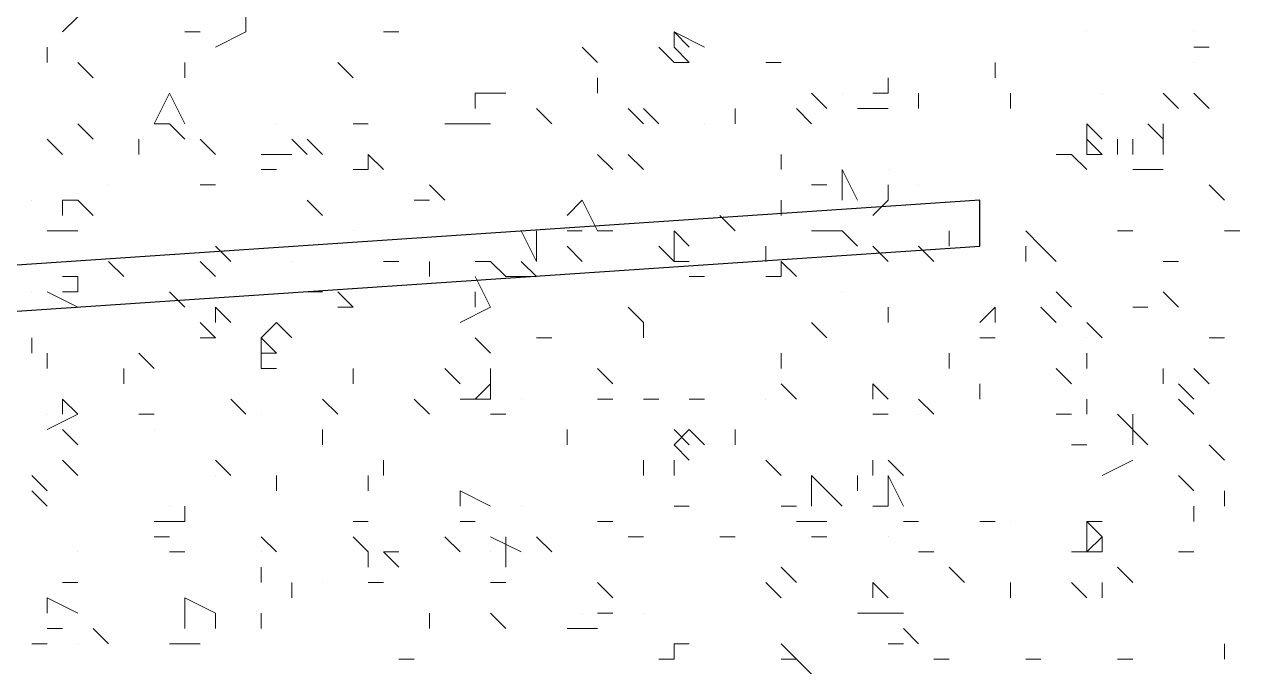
# Model space of a CAD drawing. Header units: millimetres. Extents: x 2928 to 3112, y 1220 to 1280.
# Drawn here: x 3000.7805 to 3001.0455, y 1263.9089 to 1264.0489 of the extents above; entities that cross this region are included whole.
import ezdxf

# ---------------------------------------------------------------- set-up
doc = ezdxf.new("R2010")
doc.units = ezdxf.units.MM

msp = doc.modelspace()

# ---------------------------------------------------------------- linework, layer by layer
at = {"color": 92, "linetype": 'Continuous', "lineweight": 5, "true_color": 0x00b800}
for points in [[(3000.82883, 1264.05395), (3000.82883, 1264.04728), (3000.82883, 1264.04728)], [(3000.78883, 1264.04728), (3000.79217, 1264.05061), (3000.79217, 1264.05061)], [(3000.81883, 1264.04728), (3000.8155, 1264.04728), (3000.8155, 1264.04728)], [(3000.82217, 1264.04395), (3000.82883, 1264.04728), (3000.82883, 1264.04728)], [(3000.86217, 1264.04728), (3000.85883, 1264.04728), (3000.85883, 1264.04728)], [(3000.92217, 1264.04728), (3000.92884, 1264.04395), (3000.92884, 1264.04395)], [(3000.92217, 1264.04728), (3000.92217, 1264.04395), (3000.92217, 1264.04395)], [(3000.92217, 1264.04728), (3000.9255, 1264.04395), (3000.9255, 1264.04395)], [(3000.92217, 1264.04728), (3000.92217, 1264.04395), (3000.92217, 1264.04395)], [(3000.7855, 1264.04061), (3000.7855, 1264.04395), (3000.7855, 1264.04395)], [(3000.9055, 1264.04061), (3000.90217, 1264.04395), (3000.90217, 1264.04395)], [(3000.91884, 1264.04395), (3000.92217, 1264.04061), (3000.92217, 1264.04061)], [(3000.9255, 1264.04061), (3000.92217, 1264.04395), (3000.92217, 1264.04395)], [(3001.03884, 1264.04395), (3001.0355, 1264.04395), (3001.0355, 1264.04395)], [(3000.7955, 1264.03728), (3000.79217, 1264.04061), (3000.79217, 1264.04061)], [(3000.8155, 1264.03728), (3000.8155, 1264.04061), (3000.8155, 1264.04061)], [(3000.85217, 1264.03728), (3000.84883, 1264.04061), (3000.84883, 1264.04061)], [(3000.92217, 1264.04061), (3000.9255, 1264.04061), (3000.9255, 1264.04061)], [(3000.9455, 1264.04061), (3000.94217, 1264.04061), (3000.94217, 1264.04061)], [(3000.99217, 1264.03728), (3000.99217, 1264.04061), (3000.99217, 1264.04061)], [(3000.9055, 1264.03395), (3000.9055, 1264.03728), (3000.9055, 1264.03728)], [(3000.96884, 1264.03728), (3000.96884, 1264.03395), (3000.96884, 1264.03395)], [(3000.81217, 1264.03395), (3000.80883, 1264.02728), (3000.80883, 1264.02728)], [(3000.81217, 1264.03395), (3000.8155, 1264.02728), (3000.8155, 1264.02728)], [(3000.87883, 1264.03395), (3000.88217, 1264.03395), (3000.88217, 1264.03395)], [(3000.87883, 1264.03395), (3000.87883, 1264.03061), (3000.87883, 1264.03061)], [(3000.8855, 1264.03395), (3000.88217, 1264.03395), (3000.88217, 1264.03395)], [(3000.9555, 1264.03061), (3000.95217, 1264.03395), (3000.95217, 1264.03395)], [(3000.96884, 1264.03395), (3000.9655, 1264.03395), (3000.9655, 1264.03395)], [(3000.9755, 1264.03061), (3000.9755, 1264.03395), (3000.9755, 1264.03395)], [(3000.9755, 1264.03061), (3000.9755, 1264.03395), (3000.9755, 1264.03395)], [(3000.9955, 1264.03061), (3000.9955, 1264.03395), (3000.9955, 1264.03395)], [(3001.03217, 1264.03061), (3001.02884, 1264.03395), (3001.02884, 1264.03395)], [(3001.03884, 1264.03061), (3001.0355, 1264.03395), (3001.0355, 1264.03395)], [(3000.8955, 1264.02728), (3000.89217, 1264.03061), (3000.89217, 1264.03061)], [(3000.9155, 1264.02728), (3000.91217, 1264.03061), (3000.91217, 1264.03061)], [(3000.91884, 1264.02728), (3000.9155, 1264.03061), (3000.9155, 1264.03061)], [(3000.9355, 1264.02728), (3000.9355, 1264.03061), (3000.9355, 1264.03061)], [(3000.95217, 1264.02728), (3000.94884, 1264.03061), (3000.94884, 1264.03061)], [(3000.96217, 1264.03061), (3000.96884, 1264.03061), (3000.96884, 1264.03061)], [(3000.7955, 1264.02395), (3000.79217, 1264.02728), (3000.79217, 1264.02728)], [(3000.80883, 1264.02728), (3000.81217, 1264.02728), (3000.81217, 1264.02728)], [(3000.8155, 1264.02395), (3000.81217, 1264.02728), (3000.81217, 1264.02728)], [(3000.8555, 1264.02728), (3000.85217, 1264.02728), (3000.85217, 1264.02728)], [(3000.8755, 1264.02728), (3000.87217, 1264.02728), (3000.87217, 1264.02728)], [(3000.8755, 1264.02728), (3000.88217, 1264.02728), (3000.88217, 1264.02728)], [(3001.01217, 1264.02728), (3001.0155, 1264.02395), (3001.0155, 1264.02395)], [(3001.01217, 1264.02728), (3001.01217, 1264.02061), (3001.01217, 1264.02061)], [(3001.0255, 1264.02728), (3001.02884, 1264.02395), (3001.02884, 1264.02395)], [(3001.02884, 1264.02728), (3001.02884, 1264.02061), (3001.02884, 1264.02061)], [(3000.78883, 1264.02061), (3000.7855, 1264.02395), (3000.7855, 1264.02395)], [(3000.8055, 1264.02061), (3000.8055, 1264.02395), (3000.8055, 1264.02395)], [(3000.82217, 1264.02061), (3000.81883, 1264.02395), (3000.81883, 1264.02395)], [(3000.84217, 1264.02061), (3000.83883, 1264.02395), (3000.83883, 1264.02395)], [(3000.84217, 1264.02061), (3000.83883, 1264.02395), (3000.83883, 1264.02395)], [(3000.8455, 1264.02061), (3000.84217, 1264.02395), (3000.84217, 1264.02395)], [(3001.01217, 1264.02395), (3001.0155, 1264.02061), (3001.0155, 1264.02061)], [(3001.01217, 1264.02395), (3001.01217, 1264.02061), (3001.01217, 1264.02061)], [(3001.01884, 1264.02061), (3001.01884, 1264.02395), (3001.01884, 1264.02395)], [(3001.02217, 1264.02061), (3001.02217, 1264.02395), (3001.02217, 1264.02395)], [(3000.83217, 1264.02061), (3000.83883, 1264.02061), (3000.83883, 1264.02061)], [(3000.8555, 1264.02061), (3000.85883, 1264.01728), (3000.85883, 1264.01728)], [(3000.8555, 1264.02061), (3000.8555, 1264.01728), (3000.8555, 1264.01728)], [(3000.90884, 1264.01728), (3000.9055, 1264.02061), (3000.9055, 1264.02061)], [(3000.9155, 1264.01728), (3000.91217, 1264.02061), (3000.91217, 1264.02061)], [(3000.9455, 1264.01728), (3000.9455, 1264.02061), (3000.9455, 1264.02061)], [(3001.00884, 1264.02061), (3001.0055, 1264.02061), (3001.0055, 1264.02061)], [(3001.00884, 1264.02061), (3001.01217, 1264.01728), (3001.01217, 1264.01728)], [(3001.01217, 1264.02061), (3001.0155, 1264.02061), (3001.0155, 1264.02061)], [(3000.83217, 1264.01728), (3000.8355, 1264.01728), (3000.8355, 1264.01728)], [(3000.85217, 1264.01728), (3000.8555, 1264.01728), (3000.8555, 1264.01728)], [(3000.95884, 1264.01728), (3000.96217, 1264.01061), (3000.96217, 1264.01061)], [(3000.95884, 1264.01728), (3000.95884, 1264.01061), (3000.95884, 1264.01061)], [(3001.02217, 1264.01728), (3001.02884, 1264.01728), (3001.02884, 1264.01728)], [(3000.82217, 1264.01395), (3000.81883, 1264.01395), (3000.81883, 1264.01395)], [(3000.87217, 1264.01061), (3000.86883, 1264.01395), (3000.86883, 1264.01395)], [(3000.9555, 1264.01395), (3000.95217, 1264.01395), (3000.95217, 1264.01395)], [(3000.96884, 1264.01395), (3000.96884, 1264.01061), (3000.96884, 1264.01061)], [(3000.96884, 1264.01395), (3000.96884, 1264.01061), (3000.96884, 1264.01061)], [(3001.04217, 1264.01061), (3001.03884, 1264.01395), (3001.03884, 1264.01395)], [(3000.78883, 1264.01061), (3000.79217, 1264.01061), (3000.79217, 1264.01061)], [(3000.78883, 1264.01061), (3000.78883, 1264.00728), (3000.78883, 1264.00728)], [(3000.7955, 1264.00728), (3000.79217, 1264.01061), (3000.79217, 1264.01061)], [(3000.8455, 1264.00728), (3000.84217, 1264.01061), (3000.84217, 1264.01061)], [(3000.86883, 1264.01061), (3000.8655, 1264.01061), (3000.8655, 1264.01061)], [(3000.90217, 1264.01061), (3000.89884, 1264.00728), (3000.89884, 1264.00728)], [(3000.90217, 1264.01061), (3000.9055, 1264.00395), (3000.9055, 1264.00395)], [(3000.9455, 1264.00728), (3000.9455, 1264.01061), (3000.9455, 1264.01061)], [(3000.9655, 1264.00728), (3000.96884, 1264.01061), (3000.96884, 1264.01061)], [(3000.9355, 1264.00395), (3000.93217, 1264.00728), (3000.93217, 1264.00728)], [(3000.7855, 1264.00395), (3000.79217, 1264.00395), (3000.79217, 1264.00395)], [(3000.88883, 1264.00395), (3000.89217, 1263.99728), (3000.89217, 1263.99728)], [(3000.89217, 1264.00395), (3000.89217, 1263.99728), (3000.89217, 1263.99728)], [(3000.89884, 1264.00395), (3000.90217, 1264.00395), (3000.90217, 1264.00395)], [(3000.90884, 1264.00395), (3000.9055, 1264.00395), (3000.9055, 1264.00395)], [(3000.92217, 1264.00395), (3000.9255, 1264.00061), (3000.9255, 1264.00061)], [(3000.92217, 1264.00395), (3000.92217, 1263.99728), (3000.92217, 1263.99728)], [(3000.95217, 1264.00395), (3000.95884, 1264.00395), (3000.95884, 1264.00395)], [(3000.96217, 1264.00061), (3000.95884, 1264.00395), (3000.95884, 1264.00395)], [(3000.98217, 1264.00061), (3000.98217, 1264.00395), (3000.98217, 1264.00395)], [(3001.00217, 1264.00061), (3000.99884, 1264.00395), (3000.99884, 1264.00395)], [(3001.02217, 1264.00395), (3001.01884, 1264.00395), (3001.01884, 1264.00395)], [(3001.0455, 1264.00395), (3001.04217, 1264.00395), (3001.04217, 1264.00395)], [(3000.8255, 1263.99728), (3000.82217, 1264.00061), (3000.82217, 1264.00061)], [(3000.90217, 1263.99728), (3000.89884, 1264.00061), (3000.89884, 1264.00061)], [(3000.92217, 1263.99728), (3000.91884, 1264.00061), (3000.91884, 1264.00061)], [(3000.94217, 1263.99728), (3000.94217, 1264.00061), (3000.94217, 1264.00061)], [(3000.96884, 1263.99728), (3000.9655, 1264.00061), (3000.9655, 1264.00061)], [(3000.97884, 1263.99728), (3000.9755, 1264.00061), (3000.9755, 1264.00061)], [(3000.97884, 1263.99728), (3000.9755, 1264.00061), (3000.9755, 1264.00061)], [(3000.99884, 1263.99728), (3000.99884, 1264.00061), (3000.99884, 1264.00061)], [(3001.0055, 1263.99728), (3001.00217, 1264.00061), (3001.00217, 1264.00061)], [(3000.80217, 1263.99395), (3000.79883, 1263.99728), (3000.79883, 1263.99728)], [(3000.82217, 1263.99395), (3000.81883, 1263.99728), (3000.81883, 1263.99728)], [(3000.86217, 1263.99728), (3000.85883, 1263.99728), (3000.85883, 1263.99728)], [(3000.86883, 1263.99395), (3000.86883, 1263.99728), (3000.86883, 1263.99728)], [(3000.88217, 1263.99728), (3000.87883, 1263.99728), (3000.87883, 1263.99728)], [(3000.8855, 1263.99395), (3000.88217, 1263.99728), (3000.88217, 1263.99728)], [(3000.89217, 1263.99395), (3000.88883, 1263.99728), (3000.88883, 1263.99728)], [(3000.92217, 1263.99728), (3000.9255, 1263.99728), (3000.9255, 1263.99728)], [(3000.9455, 1263.99728), (3000.94884, 1263.99395), (3000.94884, 1263.99395)], [(3000.9455, 1263.99728), (3000.9455, 1263.99395), (3000.9455, 1263.99395)], [(3001.03217, 1263.99728), (3001.02884, 1263.99728), (3001.02884, 1263.99728)], [(3000.79217, 1263.99395), (3000.78883, 1263.99395), (3000.78883, 1263.99395)], [(3000.79217, 1263.99395), (3000.79217, 1263.99061), (3000.79217, 1263.99061)], [(3000.87883, 1263.99395), (3000.88217, 1263.98728), (3000.88217, 1263.98728)], [(3000.8855, 1263.99395), (3000.89217, 1263.99395), (3000.89217, 1263.99395)], [(3000.89217, 1263.99395), (3000.88883, 1263.99395), (3000.88883, 1263.99395)], [(3000.92884, 1263.99395), (3000.9255, 1263.99395), (3000.9255, 1263.99395)], [(3000.94217, 1263.99395), (3000.9455, 1263.99395), (3000.9455, 1263.99395)], [(3000.7855, 1263.99061), (3000.79217, 1263.98728), (3000.79217, 1263.98728)], [(3000.79217, 1263.99061), (3000.78883, 1263.99061), (3000.78883, 1263.99061)], [(3000.8155, 1263.98728), (3000.81217, 1263.99061), (3000.81217, 1263.99061)], [(3000.8455, 1263.99061), (3000.84217, 1263.99061), (3000.84217, 1263.99061)], [(3000.85217, 1263.98728), (3000.84883, 1263.99061), (3000.84883, 1263.99061)], [(3000.87883, 1263.99061), (3000.87883, 1263.98728), (3000.87883, 1263.98728)], [(3001.00884, 1263.98728), (3001.0055, 1263.99061), (3001.0055, 1263.99061)], [(3001.03217, 1263.98728), (3001.02884, 1263.99061), (3001.02884, 1263.99061)], [(3000.82217, 1263.98728), (3000.8255, 1263.98395), (3000.8255, 1263.98395)], [(3000.82217, 1263.98728), (3000.82217, 1263.98395), (3000.82217, 1263.98395)], [(3000.85217, 1263.98728), (3000.84883, 1263.98728), (3000.84883, 1263.98728)], [(3000.8755, 1263.98395), (3000.88217, 1263.98728), (3000.88217, 1263.98728)], [(3000.9155, 1263.98395), (3000.91217, 1263.98728), (3000.91217, 1263.98728)], [(3000.96884, 1263.98395), (3000.96884, 1263.98728), (3000.96884, 1263.98728)], [(3000.99217, 1263.98728), (3000.98884, 1263.98395), (3000.98884, 1263.98395)], [(3000.99217, 1263.98728), (3000.99217, 1263.98395), (3000.99217, 1263.98395)], [(3001.0055, 1263.98395), (3001.00217, 1263.98728), (3001.00217, 1263.98728)], [(3001.0255, 1263.98728), (3001.02217, 1263.98728), (3001.02217, 1263.98728)], [(3000.82217, 1263.98061), (3000.81883, 1263.98395), (3000.81883, 1263.98395)], [(3000.8355, 1263.98395), (3000.83217, 1263.98061), (3000.83217, 1263.98061)], [(3000.8355, 1263.98395), (3000.83883, 1263.98061), (3000.83883, 1263.98061)], [(3000.9155, 1263.98061), (3000.9155, 1263.98395), (3000.9155, 1263.98395)], [(3000.9555, 1263.98061), (3000.95217, 1263.98395), (3000.95217, 1263.98395)], [(3001.01217, 1263.98395), (3001.0155, 1263.98061), (3001.0155, 1263.98061)], [(3000.78217, 1263.97728), (3000.78217, 1263.98061), (3000.78217, 1263.98061)], [(3000.81883, 1263.98061), (3000.82217, 1263.98061), (3000.82217, 1263.98061)], [(3000.83217, 1263.98061), (3000.8355, 1263.97728), (3000.8355, 1263.97728)], [(3000.83217, 1263.98061), (3000.83217, 1263.97395), (3000.83217, 1263.97395)], [(3000.88217, 1263.97728), (3000.87883, 1263.98061), (3000.87883, 1263.98061)], [(3000.8955, 1263.98061), (3000.89217, 1263.98061), (3000.89217, 1263.98061)], [(3000.98884, 1263.98061), (3000.99217, 1263.98061), (3000.99217, 1263.98061)], [(3001.04217, 1263.98061), (3001.03884, 1263.98061), (3001.03884, 1263.98061)], [(3000.7855, 1263.97395), (3000.7855, 1263.97728), (3000.7855, 1263.97728)], [(3000.80883, 1263.97395), (3000.8055, 1263.97728), (3000.8055, 1263.97728)], [(3000.83217, 1263.97728), (3000.8355, 1263.97728), (3000.8355, 1263.97728)], [(3000.9455, 1263.97395), (3000.9455, 1263.97728), (3000.9455, 1263.97728)], [(3000.98217, 1263.97395), (3000.98217, 1263.97728), (3000.98217, 1263.97728)], [(3001.01217, 1263.97395), (3001.01217, 1263.97728), (3001.01217, 1263.97728)], [(3000.80217, 1263.97061), (3000.80217, 1263.97395), (3000.80217, 1263.97395)], [(3000.83217, 1263.97395), (3000.8355, 1263.97395), (3000.8355, 1263.97395)], [(3000.85217, 1263.97061), (3000.85217, 1263.97395), (3000.85217, 1263.97395)], [(3000.8755, 1263.97061), (3000.87217, 1263.97395), (3000.87217, 1263.97395)], [(3000.88217, 1263.97395), (3000.88217, 1263.96728), (3000.88217, 1263.96728)], [(3000.90884, 1263.97061), (3000.9055, 1263.97395), (3000.9055, 1263.97395)], [(3001.00884, 1263.97061), (3001.0055, 1263.97395), (3001.0055, 1263.97395)], [(3001.02884, 1263.97061), (3001.02884, 1263.97395), (3001.02884, 1263.97395)], [(3001.02884, 1263.97061), (3001.02884, 1263.97395), (3001.02884, 1263.97395)], [(3001.0355, 1263.97395), (3001.03884, 1263.97061), (3001.03884, 1263.97061)], [(3000.88217, 1263.97061), (3000.87883, 1263.96728), (3000.87883, 1263.96728)], [(3000.94884, 1263.96728), (3000.9455, 1263.97061), (3000.9455, 1263.97061)], [(3000.9655, 1263.97061), (3000.96884, 1263.96728), (3000.96884, 1263.96728)], [(3000.9655, 1263.97061), (3000.9655, 1263.96728), (3000.9655, 1263.96728)], [(3000.96884, 1263.96728), (3000.9655, 1263.97061), (3000.9655, 1263.97061)], [(3000.98884, 1263.96728), (3000.98884, 1263.97061), (3000.98884, 1263.97061)], [(3001.03217, 1263.97061), (3001.0355, 1263.96728), (3001.0355, 1263.96728)], [(3000.78883, 1263.96728), (3000.79217, 1263.96395), (3000.79217, 1263.96395)], [(3000.78883, 1263.96728), (3000.78883, 1263.96395), (3000.78883, 1263.96395)], [(3000.82883, 1263.96395), (3000.8255, 1263.96728), (3000.8255, 1263.96728)], [(3000.84883, 1263.96395), (3000.8455, 1263.96728), (3000.8455, 1263.96728)], [(3000.86883, 1263.96395), (3000.8655, 1263.96728), (3000.8655, 1263.96728)], [(3000.8755, 1263.96728), (3000.88217, 1263.96728), (3000.88217, 1263.96728)], [(3000.90884, 1263.96728), (3000.9055, 1263.96728), (3000.9055, 1263.96728)], [(3000.91884, 1263.96728), (3000.9155, 1263.96728), (3000.9155, 1263.96728)], [(3000.92884, 1263.96728), (3000.9255, 1263.96728), (3000.9255, 1263.96728)], [(3000.97884, 1263.96395), (3000.9755, 1263.96728), (3000.9755, 1263.96728)], [(3001.01217, 1263.96395), (3001.01217, 1263.96728), (3001.01217, 1263.96728)], [(3001.0355, 1263.96395), (3001.03217, 1263.96728), (3001.03217, 1263.96728)], [(3000.7855, 1263.96061), (3000.79217, 1263.96395), (3000.79217, 1263.96395)], [(3000.80883, 1263.96395), (3000.8055, 1263.96395), (3000.8055, 1263.96395)], [(3000.8855, 1263.96395), (3000.88217, 1263.96395), (3000.88217, 1263.96395)], [(3000.9655, 1263.96395), (3000.96884, 1263.96395), (3000.96884, 1263.96395)], [(3001.00884, 1263.96395), (3001.0055, 1263.96395), (3001.0055, 1263.96395)], [(3001.01884, 1263.96395), (3001.0255, 1263.95728), (3001.0255, 1263.95728)], [(3001.02217, 1263.96395), (3001.02217, 1263.95728), (3001.02217, 1263.95728)], [(3000.79217, 1263.95728), (3000.78883, 1263.96061), (3000.78883, 1263.96061)], [(3000.8455, 1263.95728), (3000.8455, 1263.96061), (3000.8455, 1263.96061)], [(3000.89884, 1263.95728), (3000.89884, 1263.96061), (3000.89884, 1263.96061)], [(3000.89884, 1263.95728), (3000.89884, 1263.96061), (3000.89884, 1263.96061)], [(3000.92217, 1263.96061), (3000.9255, 1263.95728), (3000.9255, 1263.95728)], [(3000.9255, 1263.96061), (3000.92217, 1263.95728), (3000.92217, 1263.95728)], [(3000.9255, 1263.96061), (3000.92884, 1263.95728), (3000.92884, 1263.95728)], [(3000.9355, 1263.95728), (3000.9355, 1263.96061), (3000.9355, 1263.96061)], [(3000.92217, 1263.95728), (3000.9255, 1263.95395), (3000.9255, 1263.95395)], [(3001.01217, 1263.95728), (3001.00884, 1263.95728), (3001.00884, 1263.95728)], [(3001.04217, 1263.95395), (3001.03884, 1263.95728), (3001.03884, 1263.95728)], [(3000.79217, 1263.95061), (3000.78883, 1263.95395), (3000.78883, 1263.95395)], [(3000.8255, 1263.95061), (3000.82217, 1263.95395), (3000.82217, 1263.95395)], [(3000.85883, 1263.95061), (3000.85883, 1263.95395), (3000.85883, 1263.95395)], [(3000.9155, 1263.95061), (3000.9155, 1263.95395), (3000.9155, 1263.95395)], [(3000.92217, 1263.95061), (3000.92217, 1263.95395), (3000.92217, 1263.95395)], [(3000.9455, 1263.95061), (3000.94217, 1263.95395), (3000.94217, 1263.95395)], [(3000.9655, 1263.95061), (3000.9655, 1263.95395), (3000.9655, 1263.95395)], [(3000.97217, 1263.95061), (3000.96884, 1263.95395), (3000.96884, 1263.95395)], [(3001.0155, 1263.95061), (3001.02217, 1263.95395), (3001.02217, 1263.95395)], [(3000.7855, 1263.94728), (3000.78217, 1263.95061), (3000.78217, 1263.95061)], [(3000.8355, 1263.94728), (3000.8355, 1263.95061), (3000.8355, 1263.95061)], [(3000.8555, 1263.94728), (3000.8555, 1263.95061), (3000.8555, 1263.95061)], [(3000.95217, 1263.95061), (3000.95884, 1263.94395), (3000.95884, 1263.94395)], [(3000.95217, 1263.95061), (3000.95217, 1263.94395), (3000.95217, 1263.94395)], [(3000.96217, 1263.94728), (3000.96217, 1263.95061), (3000.96217, 1263.95061)], [(3000.96884, 1263.95061), (3000.97217, 1263.94395), (3000.97217, 1263.94395)], [(3000.96884, 1263.95061), (3000.96884, 1263.94395), (3000.96884, 1263.94395)], [(3001.0355, 1263.94728), (3001.03217, 1263.95061), (3001.03217, 1263.95061)], [(3000.7855, 1263.94395), (3000.78217, 1263.94728), (3000.78217, 1263.94728)], [(3000.8755, 1263.94728), (3000.88217, 1263.94395), (3000.88217, 1263.94395)], [(3000.8755, 1263.94728), (3000.8755, 1263.94395), (3000.8755, 1263.94395)], [(3001.04217, 1263.94395), (3001.04217, 1263.94728), (3001.04217, 1263.94728)], [(3000.8155, 1263.94395), (3000.8155, 1263.94061), (3000.8155, 1263.94061)], [(3000.9255, 1263.94395), (3000.92217, 1263.94395), (3000.92217, 1263.94395)], [(3000.94884, 1263.94395), (3000.9455, 1263.94395), (3000.9455, 1263.94395)], [(3000.9655, 1263.94395), (3000.96884, 1263.94395), (3000.96884, 1263.94395)], [(3001.0355, 1263.94061), (3001.0355, 1263.94395), (3001.0355, 1263.94395)], [(3000.80883, 1263.94061), (3000.8155, 1263.94061), (3000.8155, 1263.94061)], [(3000.8155, 1263.94061), (3000.81217, 1263.94061), (3000.81217, 1263.94061)], [(3000.8555, 1263.94061), (3000.85217, 1263.94061), (3000.85217, 1263.94061)], [(3000.8755, 1263.94061), (3000.87883, 1263.94061), (3000.87883, 1263.94061)], [(3000.90884, 1263.94061), (3000.9055, 1263.94061), (3000.9055, 1263.94061)], [(3000.94884, 1263.94061), (3000.9555, 1263.94061), (3000.9555, 1263.94061)], [(3000.9755, 1263.94061), (3000.97217, 1263.94061), (3000.97217, 1263.94061)], [(3000.99217, 1263.94061), (3000.98884, 1263.94061), (3000.98884, 1263.94061)], [(3001.01217, 1263.94061), (3001.0155, 1263.93728), (3001.0155, 1263.93728)], [(3001.01217, 1263.94061), (3001.01217, 1263.93395), (3001.01217, 1263.93395)], [(3001.0155, 1263.94061), (3001.01217, 1263.94061), (3001.01217, 1263.94061)], [(3000.81217, 1263.93728), (3000.80883, 1263.93728), (3000.80883, 1263.93728)], [(3000.83217, 1263.93728), (3000.8355, 1263.93395), (3000.8355, 1263.93395)], [(3000.8555, 1263.93395), (3000.85217, 1263.93728), (3000.85217, 1263.93728)], [(3000.8755, 1263.93395), (3000.87217, 1263.93728), (3000.87217, 1263.93728)], [(3000.88217, 1263.93728), (3000.88883, 1263.93395), (3000.88883, 1263.93395)], [(3000.8855, 1263.93728), (3000.8855, 1263.93395), (3000.8855, 1263.93395)], [(3000.8955, 1263.93395), (3000.89217, 1263.93728), (3000.89217, 1263.93728)], [(3000.9155, 1263.93728), (3000.91217, 1263.93728), (3000.91217, 1263.93728)], [(3000.9355, 1263.93728), (3000.93217, 1263.93728), (3000.93217, 1263.93728)], [(3000.9555, 1263.93728), (3000.95217, 1263.93728), (3000.95217, 1263.93728)], [(3001.0155, 1263.93728), (3001.01217, 1263.93395), (3001.01217, 1263.93395)], [(3001.0155, 1263.93728), (3001.0155, 1263.93395), (3001.0155, 1263.93395)], [(3000.8155, 1263.93395), (3000.81217, 1263.93395), (3000.81217, 1263.93395)], [(3000.8555, 1263.93395), (3000.8555, 1263.93061), (3000.8555, 1263.93061)], [(3000.85883, 1263.93395), (3000.86217, 1263.93061), (3000.86217, 1263.93061)], [(3000.86217, 1263.93395), (3000.85883, 1263.93395), (3000.85883, 1263.93395)], [(3000.8855, 1263.93061), (3000.8855, 1263.93395), (3000.8855, 1263.93395)], [(3000.97884, 1263.93395), (3000.9755, 1263.93395), (3000.9755, 1263.93395)], [(3001.00884, 1263.93395), (3001.01217, 1263.93395), (3001.01217, 1263.93395)], [(3001.01217, 1263.93395), (3001.0155, 1263.93395), (3001.0155, 1263.93395)], [(3001.0355, 1263.93395), (3001.03217, 1263.93395), (3001.03217, 1263.93395)], [(3000.83217, 1263.92728), (3000.83217, 1263.93061), (3000.83217, 1263.93061)], [(3000.94884, 1263.92728), (3000.9455, 1263.93061), (3000.9455, 1263.93061)], [(3000.9855, 1263.92728), (3000.98217, 1263.93061), (3000.98217, 1263.93061)], [(3001.02217, 1263.92728), (3001.01884, 1263.93061), (3001.01884, 1263.93061)], [(3000.79217, 1263.92728), (3000.78883, 1263.92728), (3000.78883, 1263.92728)], [(3000.83883, 1263.92394), (3000.83883, 1263.92728), (3000.83883, 1263.92728)], [(3000.8555, 1263.92728), (3000.85883, 1263.92728), (3000.85883, 1263.92728)], [(3000.88217, 1263.92728), (3000.8855, 1263.92728), (3000.8855, 1263.92728)], [(3000.90884, 1263.92394), (3000.9055, 1263.92728), (3000.9055, 1263.92728)], [(3000.9455, 1263.92394), (3000.94217, 1263.92728), (3000.94217, 1263.92728)], [(3000.9655, 1263.92728), (3000.96884, 1263.92394), (3000.96884, 1263.92394)], [(3000.9655, 1263.92728), (3000.9655, 1263.92394), (3000.9655, 1263.92394)], [(3000.9955, 1263.92394), (3000.9955, 1263.92728), (3000.9955, 1263.92728)], [(3001.01217, 1263.92394), (3001.00884, 1263.92728), (3001.00884, 1263.92728)], [(3001.0155, 1263.92394), (3001.0155, 1263.92728), (3001.0155, 1263.92728)], [(3000.7855, 1263.92394), (3000.79217, 1263.92061), (3000.79217, 1263.92061)], [(3000.7855, 1263.92394), (3000.7855, 1263.92061), (3000.7855, 1263.92061)], [(3000.8155, 1263.92394), (3000.82217, 1263.92061), (3000.82217, 1263.92061)], [(3000.8155, 1263.92394), (3000.8155, 1263.91728), (3000.8155, 1263.91728)], [(3000.82217, 1263.91728), (3000.82217, 1263.92061), (3000.82217, 1263.92061)], [(3000.83217, 1263.91728), (3000.83217, 1263.92061), (3000.83217, 1263.92061)], [(3000.86883, 1263.91728), (3000.86883, 1263.92061), (3000.86883, 1263.92061)], [(3000.8855, 1263.91728), (3000.88217, 1263.92061), (3000.88217, 1263.92061)], [(3000.90884, 1263.92061), (3000.9055, 1263.92061), (3000.9055, 1263.92061)], [(3000.96217, 1263.92061), (3000.96884, 1263.92061), (3000.96884, 1263.92061)], [(3000.97217, 1263.92061), (3000.96884, 1263.92061), (3000.96884, 1263.92061)], [(3000.7855, 1263.91728), (3000.78883, 1263.91728), (3000.78883, 1263.91728)], [(3000.79883, 1263.91394), (3000.7955, 1263.91728), (3000.7955, 1263.91728)], [(3000.89884, 1263.91728), (3000.9055, 1263.91728), (3000.9055, 1263.91728)], [(3000.9755, 1263.91394), (3000.97217, 1263.91728), (3000.97217, 1263.91728)], [(3000.7855, 1263.91394), (3000.78217, 1263.91394), (3000.78217, 1263.91394)], [(3000.81217, 1263.91394), (3000.81883, 1263.91394), (3000.81883, 1263.91394)], [(3000.92217, 1263.91394), (3000.9255, 1263.91394), (3000.9255, 1263.91394)], [(3000.92217, 1263.91394), (3000.92217, 1263.91061), (3000.92217, 1263.91061)], [(3000.94884, 1263.91061), (3000.9455, 1263.91394), (3000.9455, 1263.91394)], [(3000.97217, 1263.91394), (3000.96884, 1263.91394), (3000.96884, 1263.91394)], [(3001.04217, 1263.91061), (3001.04217, 1263.91394), (3001.04217, 1263.91394)], [(3000.8655, 1263.91061), (3000.86217, 1263.91061), (3000.86217, 1263.91061)], [(3000.91884, 1263.91061), (3000.92217, 1263.91061), (3000.92217, 1263.91061)], [(3000.94884, 1263.91061), (3000.9455, 1263.91061), (3000.9455, 1263.91061)], [(3000.94884, 1263.91061), (3000.95217, 1263.90728), (3000.95217, 1263.90728)], [(3000.98217, 1263.91061), (3000.97884, 1263.91061), (3000.97884, 1263.91061)], [(3001.00217, 1263.91061), (3000.99884, 1263.91061), (3000.99884, 1263.91061)], [(3001.02217, 1263.91061), (3001.01884, 1263.91061), (3001.01884, 1263.91061)]]:
    msp.add_lwpolyline(points, dxfattribs=at)
for points in [[(3000.85883, 1264.04728), (3000.85883, 1264.04728)], [(3001.01217, 1264.04728), (3001.01217, 1264.04728)], [(3001.0355, 1264.04728), (3001.0355, 1264.04728)], [(3001.0355, 1264.04061), (3001.0355, 1264.04061)], [(3000.95884, 1264.03395), (3000.95884, 1264.03395)], [(3000.9955, 1264.03395), (3000.9955, 1264.03395)], [(3001.0155, 1264.03395), (3001.0155, 1264.03395)], [(3001.0355, 1264.03395), (3001.0355, 1264.03395)], [(3000.8355, 1264.02728), (3000.8355, 1264.02728)], [(3000.88217, 1264.02728), (3000.88217, 1264.02728)], [(3000.88217, 1264.02728), (3000.88217, 1264.02728)], [(3000.92884, 1264.02728), (3000.92884, 1264.02728)], [(3000.83217, 1264.02061), (3000.83217, 1264.02061)], [(3000.96884, 1264.01728), (3000.96884, 1264.01728)], [(3000.79883, 1264.01395), (3000.79883, 1264.01395)], [(3000.9755, 1264.01395), (3000.9755, 1264.01395)], [(3000.78217, 1264.01061), (3000.78217, 1264.01061)], [(3001.04217, 1264.01061), (3001.04217, 1264.01061)], [(3000.85217, 1264.00395), (3000.85217, 1264.00395)], [(3001.04217, 1264.00395), (3001.04217, 1264.00395)], [(3000.83883, 1263.99728), (3000.83883, 1263.99728)], [(3000.78217, 1263.99061), (3000.78217, 1263.99061)], [(3000.95884, 1263.99061), (3000.95884, 1263.99061)], [(3001.01217, 1263.98061), (3001.01217, 1263.98061)], [(3001.0355, 1263.97395), (3001.0355, 1263.97395)], [(3000.88883, 1263.96728), (3000.88883, 1263.96728)], [(3000.94217, 1263.96728), (3000.94217, 1263.96728)], [(3000.7855, 1263.96395), (3000.7855, 1263.96395)], [(3000.83217, 1263.96395), (3000.83217, 1263.96395)], [(3000.9755, 1263.96395), (3000.9755, 1263.96395)], [(3000.80883, 1263.96061), (3000.80883, 1263.96061)], [(3000.92217, 1263.95728), (3000.92217, 1263.95728)], [(3000.82217, 1263.95061), (3000.82217, 1263.95061)], [(3000.81217, 1263.94395), (3000.81217, 1263.94395)], [(3000.88883, 1263.94395), (3000.88883, 1263.94395)], [(3000.9955, 1263.94061), (3000.9955, 1263.94061)], [(3000.96884, 1263.93728), (3000.96884, 1263.93728)], [(3000.79217, 1263.93395), (3000.79217, 1263.93395)], [(3000.83217, 1263.93395), (3000.83217, 1263.93395)], [(3000.83217, 1263.93395), (3000.83217, 1263.93395)], [(3000.88217, 1263.93395), (3000.88217, 1263.93395)], [(3000.8455, 1263.92728), (3000.8455, 1263.92728)], [(3000.90217, 1263.92061), (3000.90217, 1263.92061)], [(3000.9055, 1263.92061), (3000.9055, 1263.92061)], [(3000.9155, 1263.92061), (3000.9155, 1263.92061)], [(3000.79217, 1263.91394), (3000.79217, 1263.91394)], [(3001.04217, 1263.91394), (3001.04217, 1263.91394)], [(3001.01884, 1263.91061), (3001.01884, 1263.91061)], [(3001.04217, 1263.91061), (3001.04217, 1263.91061)]]:
    msp.add_lwpolyline(points, close=True, dxfattribs=at)
at = {"color": 253, "linetype": 'Continuous', "lineweight": -2, "true_color": 0x9a9a9a}
msp.add_lwpolyline([(3000.74217, 1263.99395), (3000.4955, 1263.97395), (3000.4955, 1263.96395), (3000.74217, 1263.98395), (3000.98884, 1264.00061), (3000.98884, 1264.01061)], close=True, dxfattribs=at)

doc.saveas('drawing.dxf')
